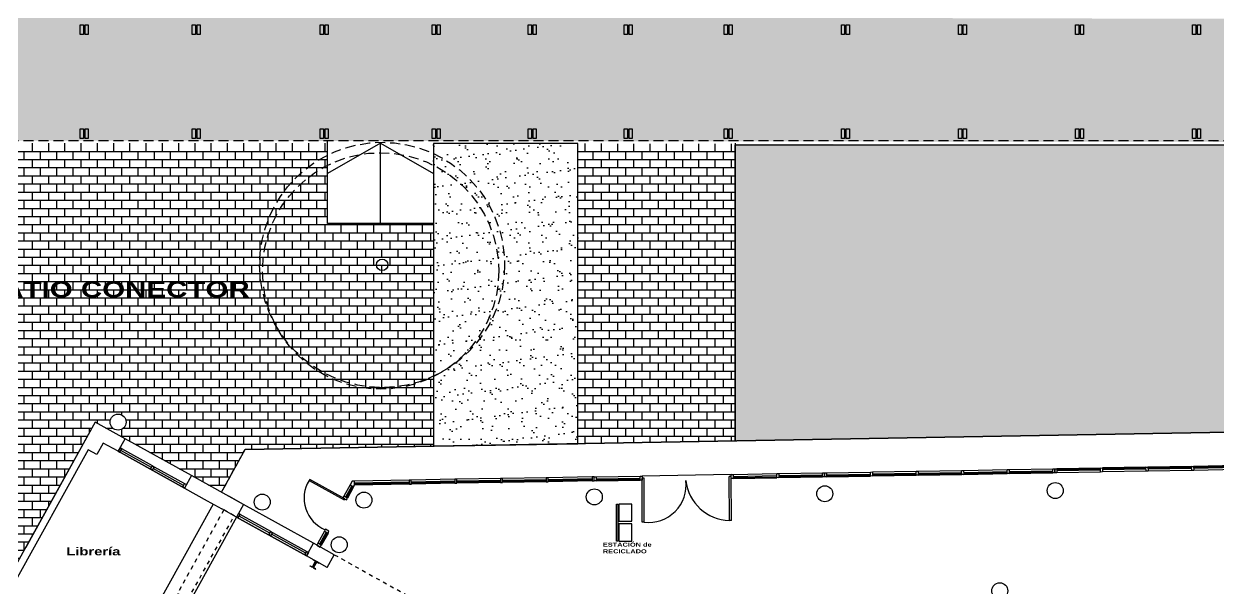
# Model space of a CAD drawing. Header units: millimetres. Extents: x -735 to -481, y 85 to 450.
# Drawn here: x -642.33 to -612.47, y 179.7 to 193.78 of the extents above; entities that cross this region are included whole.
import ezdxf

# ---------------------------------------------------------------- set-up
doc = ezdxf.new("R2010")
doc.units = ezdxf.units.MM
doc.linetypes.add('DASHED', pattern=[0.75, 0.5, -0.25])
for name, color, linetype in [('1', 1, 'CONTINUOUS'), ('A-CARPINTERIAS PUERTAS', 2, 'CONTINUOUS'), ('A-MUROS', 5, 'CONTINUOUS'), ('columna perfil u', 4, 'CONTINUOUS'), ('dib - cotas', 1, 'CONTINUOUS'), ('dib - muro vista2', 2, 'CONTINUOUS'), ('dib - muros', 5, 'CONTINUOUS'), ('dib - texto', 2, 'CONTINUOUS'), ('dib-verde', 64, 'CONTINUOUS'), ('E-COLUMNAS MADERA', 6, 'CONTINUOUS'), ('EQUIP-MUEBLES', 6, 'CONTINUOUS'), ('ESTRUCTURA', 6, 'CONTINUOUS'), ('fino', 8, 'CONTINUOUS'), ('proyeccion arboles', 94, 'DASHED'), ('T-LOCALES', 7, 'CONTINUOUS'), ('VISTA2', 2, 'CONTINUOUS'), ('VISTA4', 3, 'CONTINUOUS')]:
    doc.layers.add(name, color=color, linetype=linetype)
doc.styles.add('ARIAL', font='swisseb.ttf', dxfattribs={"width": 1.32})
doc.styles.add('STYLE1', font='swisseb.ttf', dxfattribs={"width": 1.32})

msp = doc.modelspace()

# ---------------------------------------------------------------- hatches: boundary and pattern name
at = {"layer": 'dib-verde'}
h = msp.add_hatch(dxfattribs=at)
h.set_pattern_fill('AR-SAND', color=256, scale=0.01, style=0)
h.paths.add_polyline_path([(-632.088, 183.24), (-628.476, 183.303), (-628.474, 190.796), (-631.966, 190.804), (-632.088, 190.804)])
h = msp.add_hatch(dxfattribs=at)
h.set_pattern_fill('AR-SAND', color=256, scale=0.01, style=0)
h.paths.add_polyline_path([(-624.542, 190.787), (-624.542, 183.372), (-610.576, 183.615), (-610.068, 184.532), (-609.642, 184.295), (-609.642, 184.296), (-603.65, 180.974), (-600.078, 187.365), (-600.11, 190.764), (-613.924, 190.764)])
at = {"layer": 'fino'}
h = msp.add_hatch(dxfattribs=at)
h.set_pattern_fill('AR-B816', color=256, scale=0.001, style=0)
h.paths.add_polyline_path([(-650.876, 194.004), (-650.876, 193.104), (-653.366, 193.104), (-653.347, 191.175), (-645.83, 191.175), (-645.83, 190.876), (-570.234, 190.794), (-570.234, 193.811)])
h = msp.add_hatch(dxfattribs=at)
h.set_pattern_fill('AR-B816', color=256, scale=0.001, style=0)
h.paths.add_polyline_path([(-645.83, 184.992), (-641.298, 182.48), (-640.543, 183.842), (-639.795, 183.427), (-638.138, 182.508), (-637.386, 182.091), (-636.794, 183.158), (-632.088, 183.24), (-632.088, 188.804), (-634.733, 188.804), (-634.733, 190.804), (-645.83, 190.804)])
h.paths.add_polyline_path([(-639.771, 183.842, -1), (-640.171, 183.842, -1)], flags=16)
h = msp.add_hatch(dxfattribs=at)
h.set_pattern_fill('AR-B816', color=256, scale=0.001, style=0)
h.paths.add_polyline_path([(-628.476, 183.303), (-624.542, 183.372), (-624.542, 190.787), (-628.474, 190.796)])
h = msp.add_hatch(dxfattribs=at)
h.set_pattern_fill('AR-B816', color=256, scale=0.001, style=0)
h.paths.add_polyline_path([(-649.989, 175.38), (-648.463, 174.549), (-646.345, 173.375), (-643.847, 177.881), (-643.908, 177.915), (-643.821, 178.072), (-643.76, 178.038), (-641.298, 182.48), (-645.102, 184.589)])

# ---------------------------------------------------------------- linework, layer by layer
at = {"layer": '1'}
for points in [[(-628.474, 190.796), (-632.088, 190.796), (-632.088, 183.24)], [(-628.476, 183.303), (-628.474, 190.796)], [(-624.542, 183.372), (-624.542, 190.764), (-597.776, 190.764), (-597.776, 180.831), (-592.814, 178.134)], [(-637.386, 182.091), (-636.794, 183.158), (-609.848, 183.628)], [(-627.45, 181.794), (-627.45, 181.364)], [(-627.45, 181.364), (-627.13, 181.364), (-627.13, 181.794), (-627.45, 181.794)], [(-627.45, 181.302), (-627.45, 180.872)], [(-627.45, 180.872), (-627.13, 180.872), (-627.13, 181.302), (-627.45, 181.302)]]:
    msp.add_lwpolyline(points, dxfattribs=at)
msp.add_lwpolyline([(-627.479, 181.794), (-627.479, 180.872), (-627.51, 180.872), (-627.51, 181.794)], close=True, dxfattribs=at)
at = {"layer": 'A-CARPINTERIAS PUERTAS'}
for p, q in [((-635.181, 182.411), (-635.195, 182.385)), ((-634.306, 181.926), (-635.181, 182.411)), ((-626.868, 181.345), (-626.872, 182.445)), ((-626.822, 182.445), (-626.872, 182.445)), ((-626.818, 181.345), (-626.822, 182.445)), ((-624.688, 181.384), (-624.692, 182.484)), ((-624.642, 182.484), (-624.692, 182.484)), ((-624.638, 181.384), (-624.642, 182.484)), ((-635.195, 182.385), (-634.321, 181.9)), ((-634.321, 181.9), (-634.306, 181.926)), ((-626.818, 181.345), (-626.868, 181.345)), ((-624.638, 181.384), (-624.688, 181.384))]:
    msp.add_line(p, q, dxfattribs=at)
msp.add_lwpolyline([(-634.326, 181.994), (-634.35, 181.951), (-634.262, 181.902), (-634.238, 181.946), (-634.326, 181.994)], dxfattribs=at)
for centre, radius, start, end in [((-634.479, 181.939), 0.844, 148.0556, 248.3025), ((-626.701, 182.267), 0.929, 262.7481, 7.1972), ((-624.66, 182.51), 1.126, 186.4485, 268.5598)]:
    msp.add_arc(centre, radius, start, end, dxfattribs=at)
at = {"layer": 'A-MUROS'}
for p, q in [((-640.543, 183.842), (-642.732, 179.892)), ((-640.543, 183.842), (-642.279, 180.71)), ((-639.795, 183.427), (-640.543, 183.842)), ((-640.341, 183.318), (-640.501, 183.03)), ((-639.97, 183.112), (-640.341, 183.318)), ((-639.97, 183.112), (-639.795, 183.427)), ((-640.72, 183.151), (-642.575, 179.805)), ((-640.501, 183.03), (-640.72, 183.151)), ((-638.138, 182.508), (-638.312, 182.194)), ((-636.835, 181.786), (-638.138, 182.508)), ((-638.312, 182.194), (-637.744, 181.878)), ((-637.744, 181.878), (-637.744, 181.878)), ((-637.744, 181.878), (-637.376, 181.675)), ((-636.835, 181.786), (-637.202, 181.99)), ((-637.009, 181.471), (-637.376, 181.675)), ((-637.376, 181.675), (-637.376, 181.675)), ((-636.835, 181.786), (-637.009, 181.471)), ((-635.26, 180.502), (-635.085, 180.816)), ((-634.569, 180.53), (-635.085, 180.816)), ((-634.744, 180.215), (-635.26, 180.502)), ((-634.744, 180.215), (-634.569, 180.53))]:
    msp.add_line(p, q, dxfattribs=at)
at = {"layer": 'columna perfil u'}
for points in [[(-635.085, 180.405), (-635.024, 180.371), (-635.111, 180.213), (-635.172, 180.247), (-635.168, 180.254), (-635.114, 180.224), (-635.035, 180.368), (-635.089, 180.398), (-635.085, 180.405)], [(-634.945, 180.327), (-635.006, 180.361), (-635.094, 180.203), (-635.032, 180.17), (-635.028, 180.177), (-635.083, 180.207), (-635.003, 180.35), (-634.949, 180.32), (-634.945, 180.327)]]:
    msp.add_lwpolyline(points, dxfattribs=at)
at = {"layer": 'dib - cotas'}
for p, q in [((-639.139, 182.709), (-639.902, 183.132)), ((-638.332, 182.261), (-639.095, 182.684)), ((-634.118, 182.369), (-634.17, 182.274)), ((-634.17, 182.274), (-634.083, 182.226)), ((-634.06, 182.37), (-634.118, 182.369)), ((-634.083, 182.226), (-634.059, 182.27)), ((-634.059, 182.27), (-634.06, 182.37)), ((-636.178, 181.068), (-636.941, 181.491)), ((-635.279, 180.569), (-636.134, 181.043))]:
    msp.add_line(p, q, dxfattribs=at)
at = {"layer": 'dib - cotas', "linetype": 'DASHED', "ltscale": 0.2}
msp.add_line((-634.569, 180.53), (-632.645, 179.464), dxfattribs=at)
at = {"layer": 'dib - cotas'}
for points in [[(-639.97, 183.112), (-639.926, 183.088), (-639.878, 183.175), (-639.921, 183.2)], [(-639.119, 182.641), (-639.163, 182.665), (-639.114, 182.752), (-639.071, 182.728)], [(-638.312, 182.194), (-638.356, 182.218), (-638.308, 182.305), (-638.264, 182.281)], [(-637.009, 181.471), (-636.965, 181.447), (-636.917, 181.534), (-636.961, 181.559)], [(-636.159, 181), (-636.202, 181.024), (-636.154, 181.111), (-636.11, 181.087)], [(-635.26, 180.502), (-635.304, 180.526), (-635.255, 180.613), (-635.211, 180.589)]]:
    msp.add_lwpolyline(points, close=True, dxfattribs=at)
for points in [[(-614.223, 182.616), (-614.273, 182.615), (-614.275, 182.715), (-614.225, 182.716), (-614.223, 182.616)], [(-613.134, 182.71), (-614.224, 182.691)], [(-613.083, 182.636), (-613.133, 182.635), (-613.135, 182.735), (-613.085, 182.736), (-613.083, 182.636)], [(-611.994, 182.73), (-613.084, 182.711)], [(-631.502, 182.414), (-631.552, 182.413), (-631.55, 182.313), (-631.5, 182.314), (-631.502, 182.414)], [(-630.362, 182.434), (-630.412, 182.433), (-630.41, 182.333), (-630.36, 182.334), (-630.362, 182.434)], [(-629.222, 182.454), (-629.272, 182.453), (-629.27, 182.353), (-629.22, 182.354), (-629.222, 182.454)], [(-628.072, 182.474), (-628.122, 182.473), (-628.121, 182.373), (-628.071, 182.374), (-628.072, 182.474)], [(-628.072, 182.474), (-628.022, 182.475), (-628.021, 182.375), (-628.071, 182.374), (-628.072, 182.474)], [(-628.021, 182.4), (-626.921, 182.419)], [(-626.923, 182.494), (-626.873, 182.495), (-626.871, 182.395), (-626.921, 182.394), (-626.923, 182.494)], [(-624.643, 182.534), (-624.593, 182.535), (-624.591, 182.435), (-624.641, 182.434), (-624.643, 182.534)], [(-624.592, 182.46), (-623.502, 182.479)], [(-623.503, 182.554), (-623.453, 182.555), (-623.451, 182.455), (-623.501, 182.454), (-623.503, 182.554)], [(-623.452, 182.48), (-622.362, 182.499)], [(-622.363, 182.574), (-622.313, 182.575), (-622.312, 182.475), (-622.362, 182.474), (-622.363, 182.574)], [(-622.313, 182.575), (-622.263, 182.575), (-622.262, 182.475), (-622.312, 182.475), (-622.313, 182.575)], [(-622.262, 182.5), (-621.162, 182.52)], [(-621.163, 182.595), (-621.113, 182.596), (-621.112, 182.496), (-621.162, 182.495), (-621.163, 182.595)], [(-621.112, 182.521), (-620.022, 182.54)], [(-620.024, 182.615), (-619.974, 182.615), (-619.972, 182.515), (-620.022, 182.515), (-620.024, 182.615)], [(-619.972, 182.54), (-618.882, 182.559)], [(-618.884, 182.634), (-618.834, 182.635), (-618.832, 182.535), (-618.882, 182.534), (-618.884, 182.634)], [(-618.833, 182.56), (-617.743, 182.579)], [(-617.744, 182.654), (-617.694, 182.655), (-617.692, 182.555), (-617.742, 182.554), (-617.744, 182.654)], [(-617.693, 182.605), (-616.603, 182.624)], [(-617.693, 182.58), (-616.603, 182.599)], [(-616.604, 182.674), (-616.554, 182.675), (-616.552, 182.575), (-616.602, 182.574), (-616.604, 182.674)], [(-616.502, 182.576), (-616.552, 182.575), (-616.554, 182.675), (-616.504, 182.676), (-616.502, 182.576)], [(-615.414, 182.67), (-616.504, 182.651)], [(-615.363, 182.596), (-615.413, 182.595), (-615.414, 182.695), (-615.364, 182.696), (-615.363, 182.596)], [(-614.274, 182.69), (-615.364, 182.671)], [(-634.105, 182.238), (-634.26, 181.958)], [(-632.69, 182.318), (-634.059, 182.295)], [(-632.642, 182.394), (-632.692, 182.393), (-632.69, 182.293), (-632.64, 182.294), (-632.642, 182.394)], [(-631.551, 182.338), (-632.64, 182.319)], [(-630.411, 182.358), (-631.501, 182.339)], [(-629.271, 182.378), (-630.361, 182.359)], [(-628.121, 182.398), (-629.221, 182.379)], [(-634.745, 181.083), (-634.914, 180.778)], [(-634.786, 181.164), (-634.81, 181.12), (-634.723, 181.071), (-634.699, 181.115), (-634.786, 181.164)], [(-634.98, 180.815), (-635.004, 180.771), (-634.916, 180.722), (-634.892, 180.766), (-634.98, 180.815)]]:
    msp.add_lwpolyline(points, dxfattribs=at)
at = {"layer": 'dib - muro vista2'}
for p, q in [((-634.733, 188.804), (-634.733, 190.876)), ((-632.088, 188.804), (-634.733, 188.804))]:
    msp.add_line(p, q, dxfattribs=at)
for points in [[(-633.41, 190.804), (-634.733, 190.046)], [(-633.41, 188.804), (-633.41, 190.804)], [(-633.41, 190.804), (-632.088, 190.046)]]:
    msp.add_lwpolyline(points, dxfattribs=at)
at = {"layer": 'dib - muros'}
for centre in [(-628.066, 181.974), (-622.304, 182.053), (-616.544, 182.132), (-636.368, 181.845), (-633.825, 181.895), (-634.444, 180.779), (-617.931, 179.629)]:
    msp.add_circle(centre, 0.2, dxfattribs=at)
at = {"layer": 'dib-verde'}
msp.add_lwpolyline([(-632.088, 183.24), (-628.476, 183.303)], dxfattribs=at)
at = {"layer": 'E-COLUMNAS MADERA'}
for points in [[(-640.836, 193.524), (-640.916, 193.524), (-640.916, 193.764), (-640.836, 193.764)], [(-640.716, 193.524), (-640.796, 193.524), (-640.796, 193.764), (-640.716, 193.764)], [(-638.036, 193.524), (-638.116, 193.524), (-638.116, 193.764), (-638.036, 193.764)], [(-637.916, 193.524), (-637.996, 193.524), (-637.996, 193.764), (-637.916, 193.764)], [(-634.836, 193.524), (-634.916, 193.524), (-634.916, 193.764), (-634.836, 193.764)], [(-634.716, 193.524), (-634.796, 193.524), (-634.796, 193.764), (-634.716, 193.764)], [(-632.036, 193.524), (-632.116, 193.524), (-632.116, 193.764), (-632.036, 193.764)], [(-631.916, 193.524), (-631.996, 193.524), (-631.996, 193.764), (-631.916, 193.764)], [(-629.636, 193.524), (-629.716, 193.524), (-629.716, 193.764), (-629.636, 193.764)], [(-629.516, 193.524), (-629.596, 193.524), (-629.596, 193.764), (-629.516, 193.764)], [(-627.236, 193.524), (-627.316, 193.524), (-627.316, 193.764), (-627.236, 193.764)], [(-627.116, 193.524), (-627.196, 193.524), (-627.196, 193.764), (-627.116, 193.764)], [(-624.736, 193.524), (-624.816, 193.524), (-624.816, 193.764), (-624.736, 193.764)], [(-624.616, 193.524), (-624.696, 193.524), (-624.696, 193.764), (-624.616, 193.764)], [(-621.809, 193.524), (-621.889, 193.524), (-621.889, 193.764), (-621.809, 193.764)], [(-621.689, 193.524), (-621.769, 193.524), (-621.769, 193.764), (-621.689, 193.764)], [(-618.882, 193.524), (-618.962, 193.524), (-618.962, 193.764), (-618.882, 193.764)], [(-618.762, 193.524), (-618.842, 193.524), (-618.842, 193.764), (-618.762, 193.764)], [(-615.956, 193.524), (-616.036, 193.524), (-616.036, 193.764), (-615.956, 193.764)], [(-615.836, 193.524), (-615.916, 193.524), (-615.916, 193.764), (-615.836, 193.764)], [(-613.029, 193.524), (-613.109, 193.524), (-613.109, 193.764), (-613.029, 193.764)], [(-612.909, 193.524), (-612.989, 193.524), (-612.989, 193.764), (-612.909, 193.764)], [(-640.836, 190.924), (-640.916, 190.924), (-640.916, 191.164), (-640.836, 191.164)], [(-640.716, 190.924), (-640.796, 190.924), (-640.796, 191.164), (-640.716, 191.164)], [(-638.036, 190.924), (-638.116, 190.924), (-638.116, 191.164), (-638.036, 191.164)], [(-637.916, 190.924), (-637.996, 190.924), (-637.996, 191.164), (-637.916, 191.164)], [(-634.836, 190.924), (-634.916, 190.924), (-634.916, 191.164), (-634.836, 191.164)], [(-634.716, 190.924), (-634.796, 190.924), (-634.796, 191.164), (-634.716, 191.164)], [(-632.036, 190.924), (-632.116, 190.924), (-632.116, 191.164), (-632.036, 191.164)], [(-631.916, 190.924), (-631.996, 190.924), (-631.996, 191.164), (-631.916, 191.164)], [(-629.636, 190.924), (-629.716, 190.924), (-629.716, 191.164), (-629.636, 191.164)], [(-629.516, 190.924), (-629.596, 190.924), (-629.596, 191.164), (-629.516, 191.164)], [(-627.236, 190.924), (-627.316, 190.924), (-627.316, 191.164), (-627.236, 191.164)], [(-627.116, 190.924), (-627.196, 190.924), (-627.196, 191.164), (-627.116, 191.164)], [(-624.736, 190.924), (-624.816, 190.924), (-624.816, 191.164), (-624.736, 191.164)], [(-624.616, 190.924), (-624.696, 190.924), (-624.696, 191.164), (-624.616, 191.164)], [(-621.809, 190.924), (-621.889, 190.924), (-621.889, 191.164), (-621.809, 191.164)], [(-621.689, 190.924), (-621.769, 190.924), (-621.769, 191.164), (-621.689, 191.164)], [(-618.882, 190.924), (-618.962, 190.924), (-618.962, 191.164), (-618.882, 191.164)], [(-618.762, 190.924), (-618.842, 190.924), (-618.842, 191.164), (-618.762, 191.164)], [(-615.956, 190.924), (-616.036, 190.924), (-616.036, 191.164), (-615.956, 191.164)], [(-615.836, 190.924), (-615.916, 190.924), (-615.916, 191.164), (-615.836, 191.164)], [(-613.029, 190.924), (-613.109, 190.924), (-613.109, 191.164), (-613.029, 191.164)], [(-612.909, 190.924), (-612.989, 190.924), (-612.989, 191.164), (-612.909, 191.164)]]:
    msp.add_lwpolyline(points, close=True, dxfattribs=at)
at = {"layer": 'EQUIP-MUEBLES'}
for p, q in [((-637.595, 181.796), (-639.663, 178.066)), ((-637.009, 181.471), (-639.411, 177.137))]:
    msp.add_line(p, q, dxfattribs=at)
at = {"layer": 'EQUIP-MUEBLES', "linetype": 'DASHED', "ltscale": 0.2}
msp.add_lwpolyline([(-638.485, 179.562), (-638.222, 179.417), (-637.066, 181.503), (-637.328, 181.648), (-638.485, 179.562)], dxfattribs=at)
at = {"layer": 'ESTRUCTURA'}
msp.add_circle((-639.971, 183.842), 0.2, dxfattribs=at)
at = {"layer": 'fino'}
msp.add_line((-624.542, 190.804), (-624.542, 183.372), dxfattribs=at)
msp.add_lwpolyline([(-609.848, 183.628), (-636.794, 183.158)], dxfattribs=at)
at = {"layer": 'proyeccion arboles', "linetype": 'DASHED', "ltscale": 0.5}
for centre, radius in [((-633.37, 187.767), 3.062), ((-633.408, 187.616), 2.953)]:
    msp.add_circle(centre, radius, dxfattribs=at)
at = {"layer": 'VISTA2'}
msp.add_circle((-633.37, 187.767), 0.144, dxfattribs=at)
at = {"layer": 'VISTA4', "linetype": 'DASHED', "ltscale": 0.5}
msp.add_line((-671.212, 190.876), (-598.726, 190.876), dxfattribs=at)
at = {"layer": 'VISTA4'}
for p, q in [((-638.138, 182.508), (-639.795, 183.427)), ((-639.97, 183.112), (-638.312, 182.194)), ((-638.312, 182.194), (-639.97, 183.112)), ((-639.114, 182.752), (-639.878, 183.175)), ((-639.071, 182.728), (-638.308, 182.305)), ((-636.154, 181.111), (-636.917, 181.534)), ((-637.009, 181.471), (-635.26, 180.502)), ((-635.26, 180.502), (-637.009, 181.471)), ((-636.11, 181.087), (-635.255, 180.613))]:
    msp.add_line(p, q, dxfattribs=at)
at = {"layer": 'VISTA4', "linetype": 'DASHED', "ltscale": 0.5}
msp.add_lwpolyline([(-637.386, 182.091), (-636.794, 183.158)], dxfattribs=at)
at = {"layer": 'VISTA4'}
for points in [[(-614.275, 182.715), (-615.364, 182.696)], [(-613.135, 182.735), (-614.225, 182.716)], [(-611.995, 182.755), (-613.085, 182.736)], [(-611.994, 182.705), (-613.084, 182.686)], [(-631.552, 182.413), (-632.642, 182.394)], [(-630.412, 182.433), (-631.502, 182.414)], [(-629.272, 182.453), (-630.362, 182.434)], [(-628.122, 182.473), (-629.222, 182.454)], [(-628.122, 182.423), (-629.221, 182.404)], [(-628.022, 182.475), (-626.923, 182.494)], [(-628.022, 182.425), (-626.922, 182.444)], [(-624.643, 182.534), (-626.873, 182.495)], [(-624.593, 182.535), (-623.503, 182.554)], [(-624.592, 182.485), (-623.502, 182.504)], [(-624.591, 182.435), (-623.501, 182.454)], [(-623.453, 182.555), (-622.363, 182.574)], [(-623.452, 182.505), (-622.362, 182.524)], [(-623.451, 182.455), (-622.362, 182.474)], [(-622.263, 182.575), (-621.163, 182.595)], [(-622.262, 182.525), (-621.163, 182.545)], [(-622.262, 182.475), (-621.162, 182.495)], [(-621.113, 182.596), (-620.024, 182.615)], [(-621.113, 182.546), (-620.023, 182.565)], [(-621.112, 182.496), (-620.022, 182.515)], [(-619.974, 182.615), (-618.884, 182.634)], [(-619.973, 182.565), (-618.883, 182.584)], [(-619.972, 182.515), (-618.882, 182.534)], [(-618.834, 182.635), (-617.744, 182.654)], [(-618.833, 182.585), (-617.743, 182.604)], [(-618.832, 182.535), (-617.742, 182.554)], [(-617.694, 182.655), (-616.604, 182.674)], [(-617.692, 182.555), (-616.602, 182.574)], [(-615.414, 182.695), (-616.504, 182.676)], [(-615.413, 182.645), (-616.503, 182.626)], [(-615.413, 182.595), (-616.502, 182.576)], [(-614.274, 182.665), (-615.363, 182.646)], [(-614.273, 182.615), (-615.363, 182.596)], [(-613.134, 182.685), (-614.224, 182.666)], [(-613.133, 182.635), (-614.223, 182.616)], [(-611.993, 182.655), (-613.083, 182.636)], [(-634.17, 182.274), (-634.326, 181.994)], [(-634.127, 182.25), (-634.282, 181.97)], [(-634.083, 182.226), (-634.238, 181.946)], [(-632.692, 182.393), (-634.06, 182.37)], [(-632.691, 182.343), (-634.06, 182.32)], [(-632.69, 182.293), (-634.059, 182.27)], [(-631.551, 182.363), (-632.641, 182.344)], [(-631.55, 182.313), (-632.64, 182.294)], [(-630.411, 182.383), (-631.501, 182.364)], [(-630.41, 182.333), (-631.5, 182.314)], [(-629.271, 182.403), (-630.361, 182.384)], [(-629.27, 182.353), (-630.36, 182.334)], [(-628.121, 182.373), (-629.22, 182.354)], [(-628.021, 182.375), (-626.921, 182.394)], [(-634.81, 181.12), (-634.98, 180.815)], [(-634.767, 181.096), (-634.936, 180.79)], [(-634.723, 181.071), (-634.892, 180.766)]]:
    msp.add_lwpolyline(points, dxfattribs=at)
at = {"layer": 'VISTA4', "ltscale": 0.2}
msp.add_lwpolyline([(-635.085, 180.816), (-636.835, 181.786)], dxfattribs=at)

# ---------------------------------------------------------------- texts
at = {"layer": 'A-CARPINTERIAS PUERTAS', "insert": (-643.533, 187.356), "char_height": 0.4, "width": 8.20344, "attachment_point": 1, "style": 'ARIAL'}
msp.add_mtext('\\pi0.17438;PATIO CONECTOR', dxfattribs=at)
at = {"layer": 'dib - texto', "insert": (-627.852, 180.832), "char_height": 0.1, "width": 2.0056, "attachment_point": 1, "style": 'STYLE1'}
msp.add_mtext('ESTACIÓN de RECICLADO', dxfattribs=at)
at = {"layer": 'T-LOCALES', "insert": (-641.265, 180.714), "char_height": 0.2, "width": 3.74704, "attachment_point": 1, "style": 'ARIAL'}
msp.add_mtext('Librería', dxfattribs=at)

doc.saveas('drawing.dxf')
